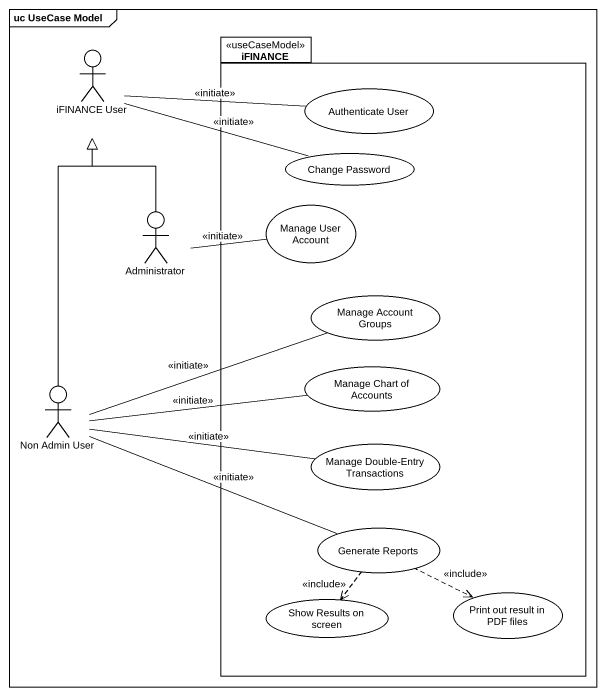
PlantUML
@startuml
mainframe uc UseCase Model
package iFINANCE <<useCaseModel>> {
  usecase "Authenticate User" as Authenticate_User
  usecase "Change Password" as Change_Password
  usecase "Manage User Account" as Manage_User_Account
  usecase "Manage Account Groups" as Manage_Account_Groups
  usecase "Manage Chart of Accounts" as Manage_Chart_of_Accounts
  usecase "Manage Double-Entry Transactions" as Manage_Double_Entry
  usecase "Generate Reports" as Generate_Reports
  usecase "Show Results on screen" as Show_Results_on_screen
  usecase "Print out result in PDF files" as Print_out_result_in_PDF
}
actor "iFINANCE User" as iFINANCE_User
actor Administrator
actor "Non Admin User" as Non_Admin_User
iFINANCE_User -right- Authenticate_User : <<initiate>>
Change_Password -left- iFINANCE_User : <<initiate>>
Manage_User_Account -left- Administrator : <<initiate>>
Administrator -up-|> iFINANCE_User
Non_Admin_User -up-|> iFINANCE_User
Non_Admin_User -right- Manage_Account_Groups : <<initiate>>
Non_Admin_User -right- Manage_Chart_of_Accounts : <<initiate>>
Non_Admin_User -right- Manage_Double_Entry : <<initiate>>
Non_Admin_User -right- Generate_Reports : <<initiate>>
Generate_Reports ..> Show_Results_on_screen : <<include>>
Generate_Reports .right.> Print_out_result_in_PDF : <<include>>
@enduml
